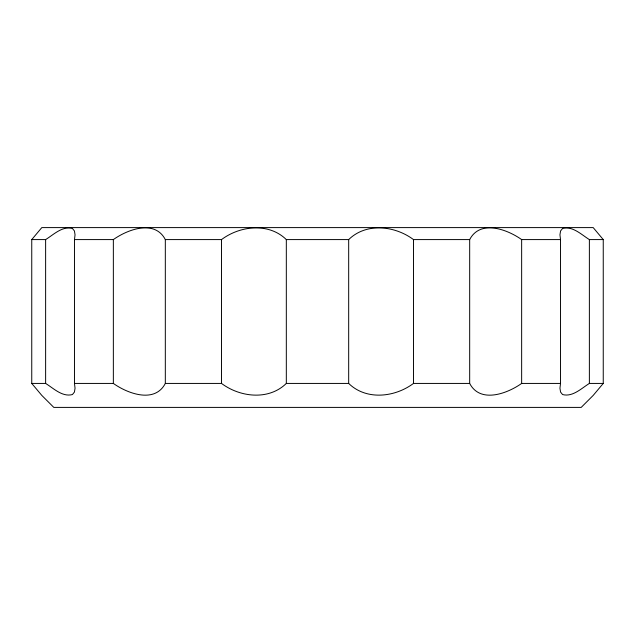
<?xml version="1.0" encoding="UTF-8"?>
<svg xmlns="http://www.w3.org/2000/svg" width="635" height="635" viewBox="0 0 635 635"><rect width="100%" height="100%" fill="white"/><g stroke="black" fill="none" stroke-linecap="round" stroke-linejoin="round"><path stroke-width="0.95" d="M31.75 383.429L45.625 383.429C53.562 388.326 62.357 397.256 72.43 394.549L74.43 392.065L75.041 388.191L74.47 383.429L74.47 239.585L75.041 234.823L74.43 230.949L72.43 228.465C62.357 225.758 53.562 234.688 45.625 239.585L31.75 239.585L31.75 383.429L41.807 395.414L53.8 407.4L581.2 407.4L593.193 395.414L603.25 383.429L603.25 239.585L593.193 227.6L41.807 227.6L31.75 239.585M603.25 239.585L589.375 239.585C581.438 234.688 572.643 225.758 562.57 228.465L560.57 230.949L559.959 234.823L560.53 239.585L560.53 383.429L559.959 388.191L560.57 392.065L562.57 394.549C572.643 397.256 581.438 388.326 589.375 383.429L603.25 383.429M74.47 239.585L113.355 239.585C127.738 229.378 154.773 219.273 165.322 239.585L165.322 383.429C154.773 403.741 127.738 393.637 113.355 383.429L74.47 383.429M560.53 383.429L521.645 383.429C507.262 393.637 480.227 403.741 469.678 383.429L469.678 239.585C480.227 219.273 507.262 229.378 521.645 239.585L560.53 239.585M165.322 239.585L221.512 239.585C240.094 225.695 268.676 222.345 286.322 239.585L348.678 239.585C366.324 222.345 394.906 225.695 413.488 239.585L469.678 239.585M469.678 383.429L413.488 383.429C394.906 397.32 366.324 400.669 348.678 383.429L286.322 383.429C268.676 400.669 240.094 397.32 221.512 383.429L165.322 383.429M589.375 239.585L589.375 383.429M521.645 239.585L521.645 383.429M413.488 239.585L413.488 383.429M348.678 239.585L348.678 383.429M286.322 239.585L286.322 383.429M221.512 239.585L221.512 383.429M113.355 239.585L113.355 383.429M45.625 239.585L45.625 383.429"/></g></svg>
